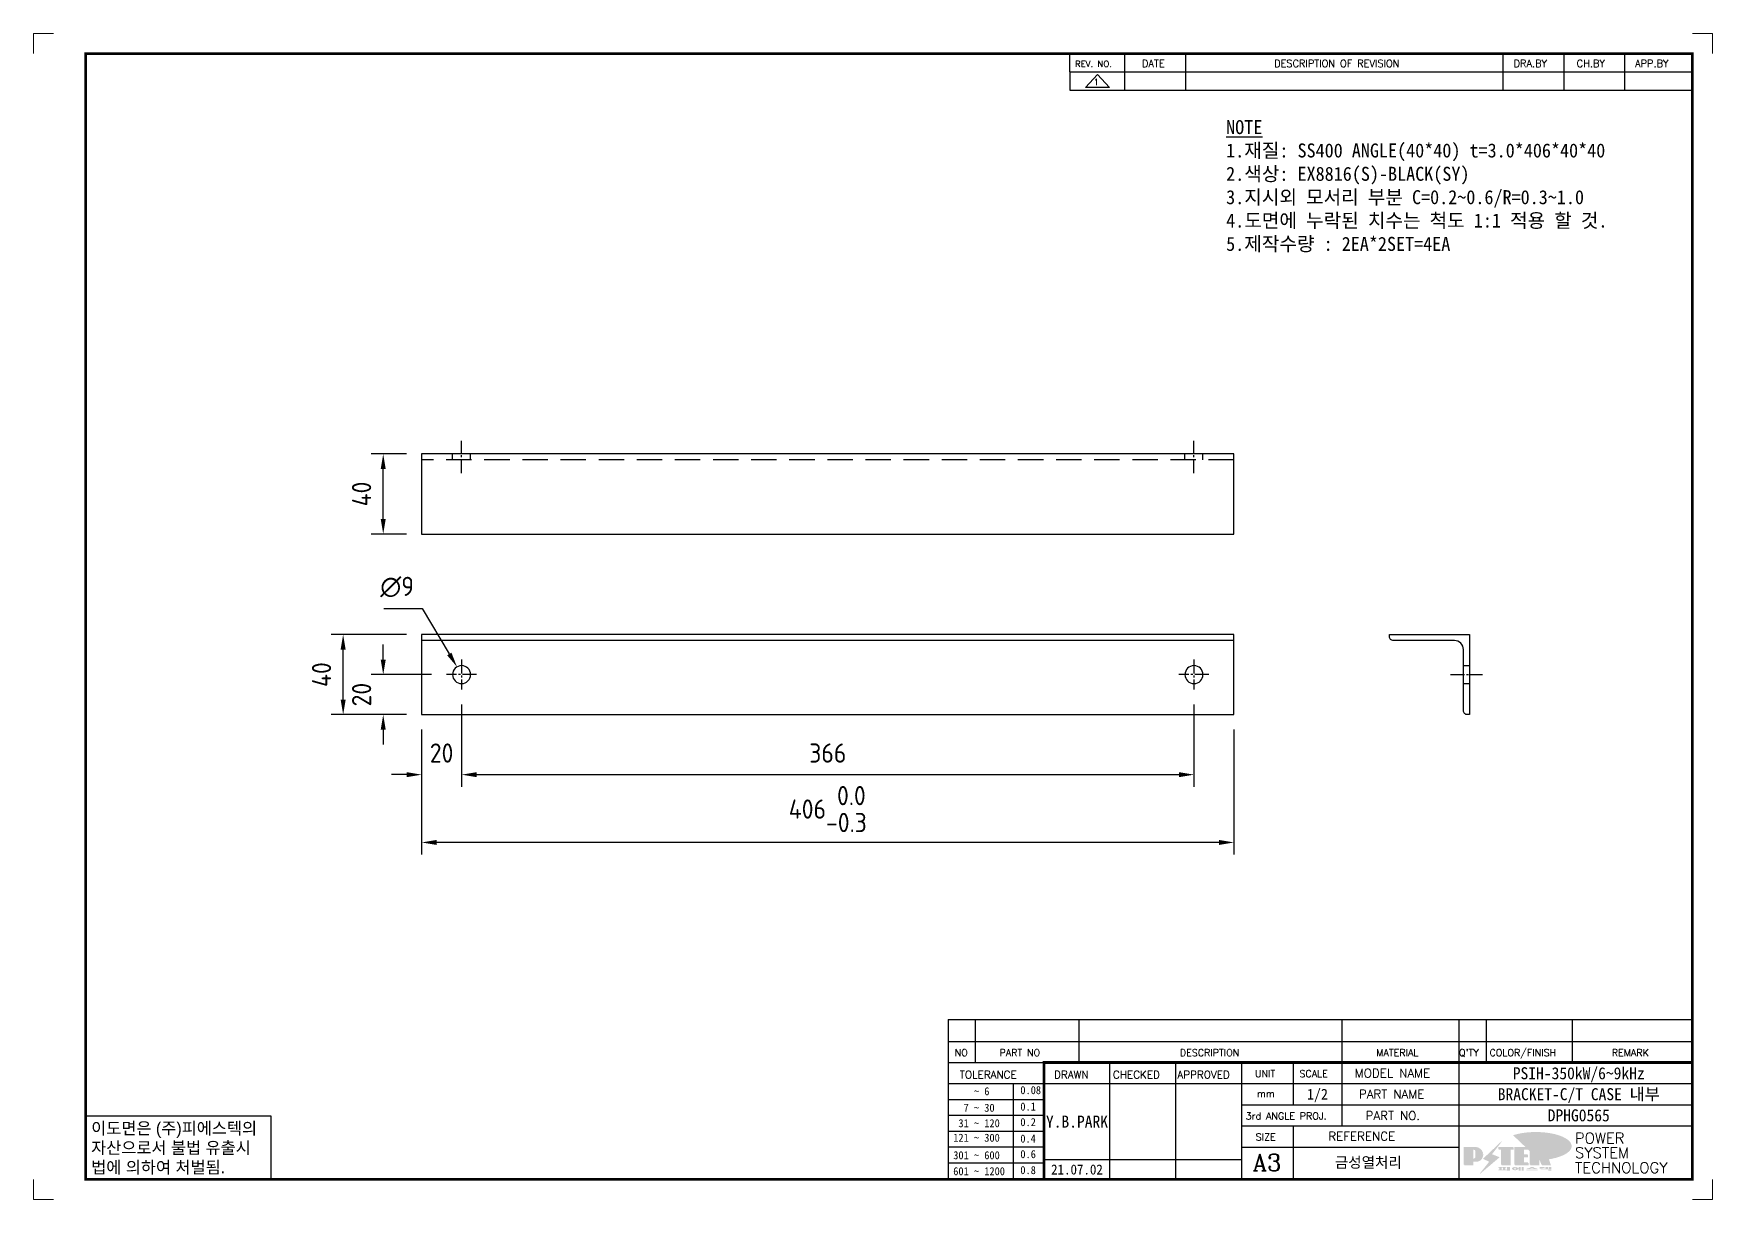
# Model space of a CAD drawing. Header units: millimetres. Extents: x 282 to 14566, y -4134 to 5341.
# Drawn here: x 11137 to 11976, y -1666 to -1083 of the extents above; entities that cross this region are included whole.
import ezdxf
from ezdxf.enums import TextEntityAlignment as Align

# ---------------------------------------------------------------- set-up
doc = ezdxf.new("R2010")
doc.units = ezdxf.units.MM
for name, pattern in [('CENTER1', [10, 7, -1, 1, -1]), ('HIDDEN2', [4.7625, 3.175, -1.5875]), ('HIDDENX2', [19.05, 12.7, -6.35])]:
    doc.linetypes.add(name, pattern=pattern)
doc.layers.add('FORMAT-1', color=7, linetype='Continuous')
doc.layers.add('line', color=3, linetype='Continuous')
doc.styles.add('h1', font='')
doc.styles.add('HAN', font='')
doc.styles.add('RC', font='ROMANC.SHX')
doc.styles.add('ROMANT', font='romant__.ttf')
doc.styles.add('RT', font='ROMANT.SHX', dxfattribs={"oblique": 15})
doc.styles.get("Standard").update_dxf_attribs({"font": 'ISOCP.SHX', "bigfont": 'WHGTXT.SHX'})
doc.styles.get('h1').set_extended_font_data('New Gulim')
doc.styles.get('HAN').set_extended_font_data('GulimChe')
doc.dimstyles.new('PS-3', dxfattribs={"dimscale": 3, "dimtxt": 3.2, "dimasz": 2.5, "dimexe": 2, "dimexo": 2.5, "dimgap": 2, "dimtad": 1, "dimtoh": 1, "dimrnd": 0.05, "dimzin": 12, "dimdsep": 46, "dimtxsty": 'Standard', "dimcen": 0, "dimclrt": 2, "dimazin": 3, "dimtfac": 1, "dimtofl": 0, "dimtmove": 0, "dimatfit": 3, "dimfxl": 0, "dimtolj": 1, "dimtzin": 0, "dimarcsym": 0})

# ---------------------------------------------------------------- blocks, each defined once
blk = doc.blocks.new('A$C53DC1B79')
at = {"color": 2, "linetype": 'HIDDEN2'}
for p, q in [((-3, -15.5), (0, -15.5)), ((-3, -24.5), (0, -24.5))]:
    blk.add_line(p, q, dxfattribs=at)
at = {"color": 1, "linetype": 'CENTER1'}
blk.add_line((-9.54, -20), (6.54, -20), dxfattribs=at)
at = {"color": 3}
blk.add_lwpolyline([(0, 0), (0, -40), (-1, -40, -0.414214), (-3, -38), (-3, -7.5, 0.414214), (-7.5, -3), (-38, -3, -0.414214), (-40, -1), (-40, 0)], format="xyb", close=True, dxfattribs=at)
blk = doc.blocks.new('A$C08473D62')
at = {"color": 2, "linetype": 'HIDDENX2'}
blk.add_line((3, -386), (3, 20), dxfattribs=at)
at = {"color": 1, "linetype": 'CENTER1'}
for p, q in [((9.54, 0), (-6.54, 0)), ((9.54, -366), (-6.54, -366))]:
    blk.add_line(p, q, dxfattribs=at)
at = {"color": 2, "linetype": 'HIDDEN2'}
for p, q in [((3, 4.5), (0, 4.5)), ((3, -4.5), (0, -4.5)), ((3, -361.5), (0, -361.5)), ((3, -370.5), (0, -370.5))]:
    blk.add_line(p, q, dxfattribs=at)
at = {"color": 3}
blk.add_lwpolyline([(40, 20), (40, -386), (0, -386), (0, 20)], close=True, dxfattribs=at)
blk = doc.blocks.new('A$C59CC2664')
at = {"color": 3}
blk.add_line((-20, 17), (386, 17), dxfattribs=at)
at = {"color": 1, "linetype": 'CENTER1'}
for p, q in [((-7.5, 0), (7.5, 0)), ((0, 7.5), (0, -7.5)), ((358.5, 0), (373.5, 0)), ((366, 7.5), (366, -7.5))]:
    blk.add_line(p, q, dxfattribs=at)
at = {"color": 3}
blk.add_lwpolyline([(386, -20), (-20, -20), (-20, 20), (386, 20)], close=True, dxfattribs=at)
for centre in [(0, 0), (366, 0)]:
    blk.add_circle(centre, 4.5, dxfattribs=at)
blk = doc.blocks.new('*D1382')
at = {"color": 0, "lineweight": -2}
for p, q in [((11351.18, -1418.46), (11351.18, -1459.45)), ((11331.18, -1430.96), (11331.18, -1459.45)), ((11323.68, -1453.45), (11316.18, -1453.45)), ((11358.68, -1453.45), (11366.18, -1453.45))]:
    blk.add_line(p, q, dxfattribs=at)
at = {"color": 0}
for points in [[(11323.68, -1452.2), (11323.68, -1454.7), (11331.18, -1453.45)], [(11358.68, -1452.2), (11358.68, -1454.7), (11351.18, -1453.45)]]:
    blk.add_solid(points, dxfattribs=at)
at = {"layer": 'DEFPOINTS', "color": 0}
for p in [(11351.18, -1410.96), (11331.18, -1423.46), (11351.18, -1453.45)]:
    blk.add_point(p, dxfattribs=at)
at = {"color": 2, "insert": (11341.18, -1442.65), "char_height": 9.6, "attachment_point": 5}
blk.add_mtext('\\A1;20', dxfattribs=at)
blk = doc.blocks.new('*D1437')
at = {"color": 0, "lineweight": -2}
for p, q in [((11351.18, -1418.46), (11351.18, -1459.45)), ((11717.18, -1418.46), (11717.18, -1459.45)), ((11358.68, -1453.45), (11709.68, -1453.45))]:
    blk.add_line(p, q, dxfattribs=at)
at = {"color": 0}
for points in [[(11358.68, -1452.2), (11358.68, -1454.7), (11351.18, -1453.45)], [(11709.68, -1452.2), (11709.68, -1454.7), (11717.18, -1453.45)]]:
    blk.add_solid(points, dxfattribs=at)
at = {"layer": 'DEFPOINTS', "color": 0}
for p in [(11351.18, -1410.96), (11717.18, -1410.96), (11717.18, -1453.45)]:
    blk.add_point(p, dxfattribs=at)
at = {"color": 2, "insert": (11534.18, -1442.65), "char_height": 9.6, "attachment_point": 5}
blk.add_mtext('\\A1;366', dxfattribs=at)
blk = doc.blocks.new('*D1438')
at = {"color": 0, "lineweight": -2, "ltscale": 10}
for p, q in [((11331.18, -1430.96), (11331.18, -1493.32)), ((11737.18, -1430.96), (11737.18, -1493.32)), ((11729.68, -1487.32), (11338.68, -1487.32))]:
    blk.add_line(p, q, dxfattribs=at)
at = {"color": 0, "ltscale": 10}
for points in [[(11338.68, -1486.07), (11338.68, -1488.57), (11331.18, -1487.32)], [(11729.68, -1486.07), (11729.68, -1488.57), (11737.18, -1487.32)]]:
    blk.add_solid(points, dxfattribs=at)
at = {"layer": 'DEFPOINTS', "color": 0, "ltscale": 10}
for p in [(11331.18, -1423.46), (11737.18, -1423.46), (11331.18, -1487.32)]:
    blk.add_point(p, dxfattribs=at)
at = {"color": 2, "ltscale": 10, "insert": (11534.18, -1470.64), "char_height": 9.6, "attachment_point": 5}
blk.add_mtext('\\A1;406\\S 0.0^ -0.3;', dxfattribs=at)
blk = doc.blocks.new('*D1439')
at = {"color": 0, "lineweight": -2}
for p, q in [((11312, -1395.96), (11312, -1388.46)), ((11336.18, -1403.46), (11306, -1403.46)), ((11323.68, -1423.46), (11306, -1423.46)), ((11312, -1430.96), (11312, -1438.46))]:
    blk.add_line(p, q, dxfattribs=at)
at = {"color": 0}
for points in [[(11310.75, -1395.96), (11313.25, -1395.96), (11312, -1403.46)], [(11310.75, -1430.96), (11313.25, -1430.96), (11312, -1423.46)]]:
    blk.add_solid(points, dxfattribs=at)
at = {"layer": 'DEFPOINTS', "color": 0}
for p in [(11312, -1403.46), (11343.68, -1403.46), (11331.18, -1423.46)]:
    blk.add_point(p, dxfattribs=at)
at = {"color": 2, "insert": (11301.2, -1413.46), "char_height": 9.6, "attachment_point": 5, "rotation": 90}
blk.add_mtext('\\A1;20', dxfattribs=at)
blk = doc.blocks.new('*D1440')
at = {"color": 0, "lineweight": -2}
for p, q in [((11323.68, -1383.46), (11285.98, -1383.46)), ((11291.98, -1415.96), (11291.98, -1390.96)), ((11323.68, -1423.46), (11285.98, -1423.46))]:
    blk.add_line(p, q, dxfattribs=at)
at = {"color": 0}
for points in [[(11290.73, -1390.96), (11293.23, -1390.96), (11291.98, -1383.46)], [(11290.73, -1415.96), (11293.23, -1415.96), (11291.98, -1423.46)]]:
    blk.add_solid(points, dxfattribs=at)
at = {"layer": 'DEFPOINTS', "color": 0}
for p in [(11291.98, -1383.46), (11331.18, -1383.46), (11331.18, -1423.46)]:
    blk.add_point(p, dxfattribs=at)
at = {"color": 2, "insert": (11281.18, -1403.46), "char_height": 9.6, "attachment_point": 5, "rotation": 90}
blk.add_mtext('\\A1;40', dxfattribs=at)
blk = doc.blocks.new('*D1441')
at = {"color": 0, "lineweight": -2}
for p, q in [((11312.38, -1370.47), (11331.55, -1370.47)), ((11331.55, -1370.47), (11345.04, -1393.15))]:
    blk.add_line(p, q, dxfattribs=at)
at = {"color": 0}
blk.add_solid([(11346.12, -1392.51), (11343.97, -1393.79), (11348.88, -1399.6)], dxfattribs=at)
at = {"layer": 'DEFPOINTS', "color": 0}
for p in [(11348.88, -1399.6), (11353.48, -1407.33)]:
    blk.add_point(p, dxfattribs=at)
at = {"color": 2, "insert": (11318.96, -1359.67), "char_height": 9.6, "attachment_point": 5}
blk.add_mtext('\\A1;∅9', dxfattribs=at)
blk = doc.blocks.new('*D1442')
at = {"color": 0, "lineweight": -2}
for p, q in [((11323.68, -1293.2), (11306, -1293.2)), ((11312, -1325.7), (11312, -1300.7)), ((11323.68, -1333.2), (11306, -1333.2))]:
    blk.add_line(p, q, dxfattribs=at)
at = {"color": 0}
for points in [[(11310.75, -1300.7), (11313.25, -1300.7), (11312, -1293.2)], [(11310.75, -1325.7), (11313.25, -1325.7), (11312, -1333.2)]]:
    blk.add_solid(points, dxfattribs=at)
at = {"layer": 'DEFPOINTS', "color": 0}
for p in [(11312, -1293.2), (11331.18, -1293.2), (11331.18, -1333.2)]:
    blk.add_point(p, dxfattribs=at)
at = {"color": 2, "insert": (11301.2, -1313.2), "char_height": 9.6, "attachment_point": 5, "rotation": 90}
blk.add_mtext('\\A1;40', dxfattribs=at)
blk = doc.blocks.new('t3')
for p, q in [((0, 15.88), (46.25, 15.88)), ((0, 15.88), (0, 0)), ((46.25, 15.88), (46.25, 0)), ((0, 0), (46.25, 0))]:
    blk.add_line(p, q)
at = {"color": 1, "style": 'h1'}
for s, p in [('이도면은 (주)피에스텍의', (1.4, 11.29)), ('자산으로서 불법 유출시', (1.4, 6.41)), ('법에 의하여 처벌됨.', (1.4, 1.52))]:
    blk.add_text(s, height=3, dxfattribs=at).set_placement(p)
blk = doc.blocks.new('new LOGO')
at = {"layer": 'line'}
h = blk.add_hatch(color=1, dxfattribs=at)
h.paths.add_polyline_path([(41.5, 16.4), (54.3, 16.4, 1), (54.3, 82.9), (0, 82.9), (0, -0.1), (41.5, -0.1)])
h.paths.add_polyline_path([(41.5, 27.9), (41.5, 71.9), (43.6, 71.9, -0.414214), (54.6, 60.9), (54.6, 38.9, -0.414214), (43.6, 27.9)], flags=16)
h.paths.add_polyline_path([(214.7, 71.9), (227.5, 71.9), (227.5, 82.9), (159.7, 82.9), (159.7, 71.9), (172.5, 71.9), (172.5, -0.1), (214.7, -0.1)])
h.paths.add_polyline_path([(276, 37.4), (294.8, 37.4), (294.8, 49.1), (276, 49.1), (276, 71.9), (294.8, 71.9), (294.8, 82.9), (234.5, 82.9), (234.5, -0.1), (297, -0.1), (297, 10.9), (276, 10.9)])
h.paths.add_polyline_path([(347.2, 35.2), (359.7, -0.1), (400.5, -0.1), (379.6, 66.8), (399.7, 82.9), (380.6, 82.9), (347.2, 61.6), (347.2, 82.9), (305.5, 82.9), (305.5, -0.1), (347.2, -0.1)])
h = blk.add_hatch(color=250, dxfattribs=at)
h.paths.add_polyline_path([(44.5, 69.4), (46.6, 69.4, -0.129793), (52, 68, 0.221832), (43.6, 71.9), (41.5, 71.9), (41.5, 27.9), (43.6, 27.9, 0.02048), (44.5, 28)], flags=17)
h.paths.add_polyline_path([(44.5, 13.9), (57.3, 13.9, 0.72362), (77.1, 73.9, -0.679777), (54.3, 16.4), (41.5, 16.4), (41.5, -0.1), (3, -0.1), (3, -2.6), (44.5, -2.6)])
h.paths.add_polyline_path([(117.9, 14.2), (71.5, -44.4), (77.1, -39.6), (120.8, 15.6), (92, 28.9), (173.3, 106), (177.5, 111.4), (89.1, 27.6)])
h.paths.add_polyline_path([(162.7, 71.9), (162.7, 69.4), (172.5, 69.4), (172.5, 71.9)], flags=17)
h.paths.add_polyline_path([(217.7, 69.4), (230.5, 69.4), (230.5, 80.4), (227.5, 80.4), (227.5, 71.9), (214.7, 71.9), (214.7, -0.1), (175.5, -0.1), (175.5, -2.6), (217.7, -2.6)])
h.paths.add_polyline_path([(297.8, 46.6), (294.8, 46.6), (294.8, 37.4), (276, 37.4), (276, 10.9), (279, 10.9), (279, 34.9), (297.8, 34.9)])
h.paths.add_polyline_path([(300, 8.4), (297, 8.4), (297, -0.1), (237.5, -0.1), (237.5, -2.6), (300, -2.6)])
h.paths.add_polyline_path([(297.8, 80.4), (294.8, 80.4), (294.8, 71.9), (276, 71.9), (276, 49.1), (279, 49.1), (279, 69.4), (297.8, 69.4)])
h.paths.add_polyline_path([(350.2, 80.4), (347.2, 80.4), (347.2, 61.6), (350.2, 63.5)])
h.paths.add_polyline_path([(350.2, 26.7), (347.2, 35.2), (347.2, -0.1), (308.5, -0.1), (308.5, -2.6), (350.2, -2.6)])
h.paths.add_polyline_path([(402.7, 80.4), (396.5, 80.4), (379.6, 66.8), (400.5, -0.1), (361.8, -0.1), (362.7, -2.6), (403.5, -2.6), (382.6, 64.3)])
blk.add_hatch(color=5, dxfattribs=at).paths.add_polyline_path([(166.3, 35), (131, 49), (180.4, 112.7), (92, 28.9), (120.8, 15.6), (74.4, -43)])
h = blk.add_hatch(color=253, dxfattribs=at)
edge = h.paths.add_edge_path()
edge.add_ellipse((333.9, 86.4), major_axis=(-165.9, 0), ratio=0.39426, start_angle=111.51268, end_angle=334.46902)
edge.add_ellipse((314.1, 81.2), major_axis=(-153.7, 0), ratio=0.40699, start_angle=121.30662, end_angle=327.74369, ccw=False)
edge.add_line((394, 27.8), (394.7, 25.6))
h = blk.add_hatch(color=250, dxfattribs=at)
edge = h.paths.add_edge_path()
edge.add_ellipse((237.8, -17.6), major_axis=(-14.3, 0), ratio=0.526336, start_angle=192.2456, end_angle=269.07481)
edge.add_line((238.1, -10.1), (237.6, -10.1))
edge.add_ellipse((237.8, -17.6), major_axis=(-14.3, 0), ratio=0.526336, start_angle=270.92519, end_angle=449.07481)
edge.add_line((237.6, -25.1), (238.1, -25.1))
edge.add_ellipse((237.8, -17.6), major_axis=(-14.3, 0), ratio=0.526336, start_angle=450.92519, end_angle=527.7544)
edge.add_line((251.7, -19.2), (254.1, -19.2))
edge.add_line((254.1, -19.2), (254.1, -27.1))
edge.add_line((254.1, -27.1), (263.1, -27.1))
edge.add_line((263.1, -27.1), (263.1, -10.1))
edge.add_line((263.1, -10.1), (254.1, -10.1))
edge.add_line((254.1, -10.1), (254.1, -16))
edge.add_line((254.1, -16), (251.7, -16))
h.paths.add_polyline_path([(241, -16.4), (241, -18.7, -1), (234.4, -18.7), (234.4, -16.4, -1)], flags=16)
h.paths.add_polyline_path([(278.2, -10.1), (268.1, -10.1), (268.1, -27.1), (278.2, -27.1)])
h.paths.add_polyline_path([(310.3, -10.1), (310.3, -11.1, -0.157169), (289.3, -17.5), (294, -19.9, 0.128407), (316.3, -15.9, 0.128407), (338.6, -19.9), (343.3, -17.5, -0.157169), (322.2, -11.1), (322.2, -10.1)])
h.paths.add_polyline_path([(342.1, -25.1), (342.1, -22.3), (290.4, -22.3), (290.4, -25.1)])
h.paths.add_polyline_path([(352, -10.1), (352, -16.2, 0.414214), (354, -18.2), (378.7, -18.2), (378.7, -19.6), (390.2, -19.6), (390.2, -10.1), (378.7, -10.1), (378.7, -13.6), (374.7, -13.6), (374.7, -15.1), (378.7, -15.1), (378.7, -16.2), (364.7, -16.2), (364.7, -15.1), (371.2, -15.1), (371.2, -13.6), (364.7, -13.6), (364.7, -12.6), (374.7, -12.6), (374.7, -10.1)])
h.paths.add_polyline_path([(393.8, -10.1), (393.8, -19.6), (405, -19.6), (405, -10.1)])
h.paths.add_polyline_path([(405, -27.1), (405, -20.9), (356.8, -20.9), (356.8, -23), (391.8, -23), (391.8, -27.1)])
h.paths.add_polyline_path([(200.4, -10.1), (200.4, -22.3), (193.2, -22.3), (193.2, -12.6), (196.6, -12.6), (196.6, -10.1), (161, -10.1), (161, -12.6), (164.5, -12.6), (164.5, -22.3), (161, -22.3), (161, -25.1), (200.4, -25.1), (200.4, -27.1), (213.9, -27.1), (213.9, -10.1)])
h.paths.add_polyline_path([(182, -12.6), (175.6, -12.6), (175.6, -22.3), (182, -22.3)], flags=17)
blk = doc.blocks.new('format-3')
at = {"color": 3, "lineweight": 9}
for p, q in [((0, 286.3), (0, 291.3)), ((5, 291.3), (0, 291.3)), ((414.5, 291.3), (419.5, 291.3)), ((419.5, 286.3), (419.5, 291.3)), ((0, 5), (0, 0)), ((419.5, 5), (419.5, 0)), ((5, 0), (0, 0)), ((414.5, 0), (419.5, 0))]:
    blk.add_line(p, q, dxfattribs=at)
at = {"color": 180}
for p, q in [((258.97, 281.75), (258.97, 286.3)), ((272.71, 281.75), (272.71, 286.3)), ((287.94, 281.75), (287.94, 286.3)), ((367.22, 281.75), (367.22, 286.3)), ((382.45, 281.75), (382.45, 286.3)), ((397.61, 281.75), (397.61, 286.3)), ((258.97, 281.75), (414.5, 281.75)), ((228.5, 39.49), (228.5, 5)), ((228.5, 39.49), (414.5, 39.49)), ((235.29, 39.49), (235.29, 34.21)), ((261.24, 34.21), (261.24, 39.49)), ((326.9, 39.49), (326.9, 34.21)), ((356.11, 39.49), (356.11, 34.21)), ((362.93, 39.49), (362.93, 34.21)), ((384.48, 39.49), (384.48, 34.21)), ((228.5, 34.21), (252.48, 34.21)), ((268.96, 5), (268.96, 34.21)), ((285.45, 5), (285.45, 34.21)), ((301.94, 5), (301.94, 34.21)), ((314.72, 34.21), (314.72, 23.65)), ((326.9, 34.21), (326.9, 18.37)), ((356.11, 34.21), (356.11, 5)), ((228.5, 28.93), (252.48, 28.93)), ((244.89, 5.23), (244.89, 28.93)), ((252.48, 28.93), (414.5, 28.93)), ((228.5, 24.98), (252.48, 24.98)), ((228.5, 21.03), (252.48, 21.03)), ((301.94, 23.65), (414.5, 23.65)), ((228.5, 17.08), (252.48, 17.08)), ((301.94, 18.37), (414.5, 18.37)), ((314.72, 18.37), (314.72, 5)), ((228.5, 13.13), (252.48, 13.13)), ((301.94, 13.09), (356.11, 13.09)), ((228.5, 9.18), (252.48, 9.18)), ((252.48, 9.95), (301.94, 9.95))]:
    blk.add_line(p, q, dxfattribs=at)
at = {"const_width": 0.7}
blk.add_lwpolyline([(252.48, 5), (252.48, 34.21), (414.5, 34.21)], dxfattribs=at)
at = {"layer": 'FORMAT-1', "const_width": 0.7}
blk.add_lwpolyline([(13, 5), (13, 286.3), (414.5, 286.3), (414.5, 5)], close=True, dxfattribs=at)
blk.add_blockref('t3', (13, 5))
at = {"xscale": 0.05400000000000027, "yscale": 0.05400000000000027, "zscale": 0.05400000000000027}
blk.add_blockref('new LOGO', (357.35, 8.65), dxfattribs=at)
at = {"color": 2}
for s, height, style, p in [('REV. NO.', 1.56, 'RC', (260.23, 282.95)), ('DATE', 1.788, 'RC', (276.95, 282.94)), ('DESCRIPTION OF REVISION', 1.7875, 'RC', (309.98, 282.94)), ('DRA.BY', 1.788, 'RC', (369.83, 282.94)), ('CH.BY', 1.788, 'RC', (385.59, 282.94)), ('APP.BY', 1.788, 'RC', (400.18, 282.94)), ('COLOR/FINISH', 1.7424, 'RC', (363.8, 35.83)), ('NO', 1.742, 'RC', (230.16, 35.83)), ('PART NO', 1.742, 'RC', (241.36, 35.83)), ('DESCRIPTION', 1.7424, 'RC', (286.43, 35.83)), ('MATERIAL', 1.742, 'RC', (335.52, 35.83)), ("Q'TY", 1.742, 'RC', (356.17, 35.83)), ('REMARK', 1.742, 'RC', (394.37, 35.83)), (' TOLERANCE', 1.9, 'RC', (230.11, 30.22)), ('DRAWN', 1.9, 'RC', (255, 30.22)), ('CHECKED', 1.9, 'RC', (269.71, 30.22)), ('APPROVED', 1.9, 'RC', (285.8, 30.22)), ('UNIT', 1.742, 'RC', (305.19, 30.55)), ('SCALE', 1.742, 'RC', (316.32, 30.55)), ('MODEL NAME', 2.178, 'RC', (330.12, 30.46)), ('    ~ 6', 2, 'HAN', (229.8, 26.03)), ('0.08', 2, 'HAN', (246.57, 26.31)), ('mm', 1.742, 'RC', (305.67, 25.56)), ('PART NAME', 2.178, 'RC', (331.17, 25.24)), ('  7 ~ 30', 2, 'HAN', (229.8, 21.91)), ('0.1', 2, 'HAN', (246.57, 22.2)), ('3rd ANGLE PROJ.', 1.7424, 'RC', (302.87, 19.97)), ('PART NO.', 2.178, 'RC', (332.84, 19.85)), (' 31 ~ 120', 2, 'HAN', (229.8, 18.04)), ('0.2', 2, 'HAN', (246.57, 18.32)), ('REFERENCE', 2.178, 'RC', (323.52, 14.69)), ('121 ~ 300', 2, 'HAN', (229.8, 14.42)), ('0.4', 2, 'HAN', (246.57, 14.2)), ('SIZE', 1.742, 'RC', (305.39, 14.71)), ('301 ~ 600', 2, 'HAN', (229.8, 10.04)), ('0.6', 2, 'HAN', (246.57, 10.32)), ('601 ~ 1200', 2, 'HAN', (229.8, 6.05)), ('0.8', 2, 'HAN', (246.57, 6.33))]:
    blk.add_text(s, height=height, dxfattribs=dict(at, style=style)).set_placement(p)
at = {"style": 'ROMANT'}
for s, p in [('POWER', (385.15, 13.96)), ('SYSTEM', (385.15, 10.31)), ('TECHNOLOGY', (385.15, 6.56))]:
    blk.add_text(s, height=2.7, dxfattribs=at).set_placement(p)
at = {"color": 2, "lineweight": 25, "style": 'RC'}
blk.add_text('A3', height=4.182, dxfattribs=at).set_placement((304.61, 7.14))
at = {"style": 'HAN'}
for tag, height, p in [('MODEL-NAME', 3, (386.1, 31.53)), ('SCALE', 2.7, (320.81, 26.29)), ('PART-NAME', 3, (386.1, 26.29)), ('CH-BY', 3, (277.21, 19.44)), ('PART-NO', 3, (386.1, 21.01)), ('DRA-BY', 3, (260.72, 19.44)), ('APP-BY', 3, (293.7, 19.44)), ('DRA-DATE', 2.5, (260.72, 7.47)), ('CH-DATE', 2.5, (277.21, 7.47)), ('APP-DATE', 2.5, (293.7, 7.47)), ('관련업체', 3, (333.52, 9.26))]:
    blk.add_attdef(tag, text='', height=height, dxfattribs=at).set_placement(p, align=Align.MIDDLE_CENTER)
blk = doc.blocks.new('no3')
at = {"color": 180}
for p, q in [((0, 5.5), (0, 0)), ((0, 5.5), (186, 5.5)), ((6.79, 5.5), (6.79, 0)), ((32.74, 0.11), (32.74, 5.5)), ((98.4, 5.5), (98.4, 0)), ((127.61, 5.5), (127.61, 0)), ((134.43, 5.5), (134.43, 0)), ((155.98, 5.5), (155.98, 0))]:
    blk.add_line(p, q, dxfattribs=at)
at = {"color": 2, "style": 'HAN'}
for tag, p in [('PART-NO', (19.76, 2.75)), ('MATERIAL', (111.38, 2.75)), ("Q'TY", (131.02, 2.75)), ('COLOR/FINISH', (145.2, 2.75)), ('REMARK', (170.76, 2.75))]:
    blk.add_attdef(tag, text='', height=2.9, dxfattribs=at).set_placement(p, align=Align.MIDDLE_CENTER)
blk.add_attdef('DESCRIPTION', text='', height=2.9, dxfattribs=at).set_placement((34.51, 2.75), align=Align.MIDDLE_LEFT)
at = {"color": 2, "style": 'RT', "oblique": 15}
blk.add_attdef('NO', text='', height=1.74, dxfattribs=at).set_placement((3.38, 2.51), align=Align.MIDDLE_CENTER)
blk = doc.blocks.new('re3')
at = {"color": 180}
for p, q in [((0, 0), (0, -4.55)), ((6.87, -0.64), (3.86, -3.91)), ((9.88, -3.91), (3.86, -3.91)), ((6.87, -0.64), (9.88, -3.91)), ((13.74, -4.55), (13.74, 0)), ((28.97, -4.55), (28.97, 0)), ((108.25, -4.55), (108.25, 0)), ((123.49, -4.55), (123.49, 0)), ((138.64, -4.55), (138.64, 0)), ((0, -4.55), (155.53, -4.55))]:
    blk.add_line(p, q, dxfattribs=at)
at = {"color": 2, "style": 'RC', "oblique": 15}
blk.add_attdef('REV.NO', text='', height=1.56, dxfattribs=at).set_placement((6.59, -2.56), align=Align.MIDDLE_CENTER)
blk.add_attdef('-1', text='', height=1.56, dxfattribs=at).set_placement((9.37, -1.66), align=Align.MIDDLE_LEFT)
at = {"color": 2, "style": 'HAN'}
for tag, p in [('REV.-DATE', (21.36, -2.28)), ('DRA.BY', (115.87, -2.28)), ('CH.BY', (131.07, -2.28)), ('APP.BY', (147.09, -2.28))]:
    blk.add_attdef(tag, text='', height=2.5, dxfattribs=at).set_placement(p, align=Align.MIDDLE_CENTER)
blk.add_attdef('DESCRIPTION-OF-REVISION', text='', height=2.5, dxfattribs=at).set_placement((31.61, -2.28), align=Align.MIDDLE_LEFT)

msp = doc.modelspace()

# ---------------------------------------------------------------- block references
ref = msp.add_blockref('format-3', (11137.274, -1665.713), dxfattribs=dict(xscale=2, yscale=2, zscale=2))
ref.add_attrib('DRA-DATE', '21.07.02', dxfattribs={"height": 5, "style": 'HAN'}).set_placement((11658.714, -1650.763), align=Align.MIDDLE_CENTER)
ref.add_attrib('DRA-BY', 'Y.B.PARK', dxfattribs={"height": 6, "style": 'HAN'}).set_placement((11658.714, -1626.829), align=Align.MIDDLE_CENTER)
ref.add_attrib('MODEL-NAME', 'PSIH-350kW/6~9kHz', dxfattribs={"height": 6, "style": 'HAN'}).set_placement((11909.465, -1602.663), align=Align.MIDDLE_CENTER)
ref.add_attrib('PART-NAME', 'BRACKET-C/T CASE 내부', dxfattribs={"height": 6, "style": 'HAN'}).set_placement((11909.465, -1613.125), align=Align.MIDDLE_CENTER)
ref.add_attrib('PART-NO', 'DPHG0565', dxfattribs={"height": 6, "style": 'HAN'}).set_placement((11909.465, -1623.685), align=Align.MIDDLE_CENTER)
ref.add_attrib('SCALE', '1/2', dxfattribs={"height": 5.4, "style": 'HAN'}).set_placement((11778.891, -1613.125), align=Align.MIDDLE_CENTER)
ref.add_attrib('관련업체', '금성열처리', dxfattribs={"height": 5.3333, "style": 'HAN'}).set_placement((11804.321, -1647.188), align=Align.MIDDLE_CENTER)
ref = msp.add_blockref('re3', (11655.206, -1102.213), dxfattribs=dict(xscale=2, yscale=2, zscale=2))
ref.add_attrib('REV.NO', '1', dxfattribs={"color": 2, "height": 3.12, "style": 'RC'}).set_placement((11668.383, -1107.328), align=Align.MIDDLE_CENTER)
at = {"xscale": -1, "rotation": 90}
msp.add_blockref('A$C08473D62', (11351.178, -1293.197, 0.116), dxfattribs=at)
at = {"xscale": -1}
msp.add_blockref('A$C59CC2664', (11717.178, -1403.463, 0.116), dxfattribs=at)
msp.add_blockref('A$C53DC1B79', (11854.87, -1383.463, 0.116))
at = {"xscale": 2, "yscale": 2, "zscale": 2}
msp.add_blockref('no3', (11594.274, -1586.725), dxfattribs=at)

# ---------------------------------------------------------------- texts
at = {"color": 2, "insert": (11733.252, -1126.355), "char_height": 7, "attachment_point": 1, "style": 'HAN'}
msp.add_mtext_dynamic_manual_height_columns('{\\LNOTE\\P}1.재질: SS400 ANGLE(40*40) t=3.0*406*40*40\\P2.색상: EX8816(S)-BLACK(SY)\\P3.지시외 모서리 부분 C=0.2~0.6/R=0.3~1.0\\P4.도면에 누락된 치수는 척도 1:1 적용 할 것.\\P{\\C1;5.제작수량 : 2EA*2SET=4EA}', width=694.38742, gutter_width=769.295, heights=[0], dxfattribs=at)

# ---------------------------------------------------------------- dimensions: what is measured, and where the dimension line sits
for base, p1, p2, picture, middle in [((11311.999, -1293.197, 0.116), (11331.178, -1333.197, 0.116), (11331.178, -1293.197, 0.116), '*D1442', (11301.199, -1313.197, 0.116)), ((11291.978, -1383.463, 0.116), (11331.178, -1423.463, 0.116), (11331.178, -1383.463, 0.116), '*D1440', (11281.178, -1403.463, 0.116))]:
    dim = msp.add_linear_dim(base=base, p1=p1, p2=p2, angle=90, dimstyle='PS-3')
    dim.commit()
    dim.dimension.update_dxf_attribs({"geometry": picture, "text_midpoint": middle})
dim = msp.add_diameter_dim_2p(p1=(11353.479, -1407.33, 0.116), p2=(11348.877, -1399.596, 0.116), dimstyle='PS-3')
dim.commit()
dim.dimension.update_dxf_attribs({"geometry": '*D1441', "text_midpoint": (11318.965, -1370.469, 0.116), "dimtype": 163})
dim = msp.add_linear_dim(base=(11311.999, -1403.463, 0.116), p1=(11331.178, -1423.463, 0.116), p2=(11343.678, -1403.463, 0.116), angle=90, dimstyle='PS-3')
dim.commit()
dim.dimension.update_dxf_attribs({"geometry": '*D1439', "text_midpoint": (11311.999, -1413.463, 0.116), "dimtype": 160})
dim = msp.add_linear_dim(base=(11351.178, -1453.447, 0.116), p1=(11331.178, -1423.463, 0.116), p2=(11351.178, -1410.963, 0.116), dimstyle='PS-3')
dim.commit()
dim.dimension.update_dxf_attribs({"geometry": '*D1382', "text_midpoint": (11341.178, -1453.447, 0.116), "dimtype": 160})
dim = msp.add_linear_dim(base=(11717.178, -1453.447, 0.116), p1=(11351.178, -1410.963, 0.116), p2=(11717.178, -1410.963, 0.116), dimstyle='PS-3', override={"dimtmove": 1})
dim.commit()
dim.dimension.update_dxf_attribs({"geometry": '*D1437', "text_midpoint": (11534.178, -1442.647, 0.116)})
at = {"ltscale": 10}
dim = msp.add_linear_dim(base=(11331.178, -1487.32, 0.116), p1=(11737.178, -1423.463, 0.116), p2=(11331.178, -1423.463, 0.116), dimstyle='PS-3', override={"dimtol": 1, "dimtm": 0.3, "dimtdec": 1}, dxfattribs=at)
dim.commit()
dim.dimension.update_dxf_attribs({"geometry": '*D1438', "text_midpoint": (11534.178, -1470.637, 0.116)})

doc.saveas('drawing.dxf')
